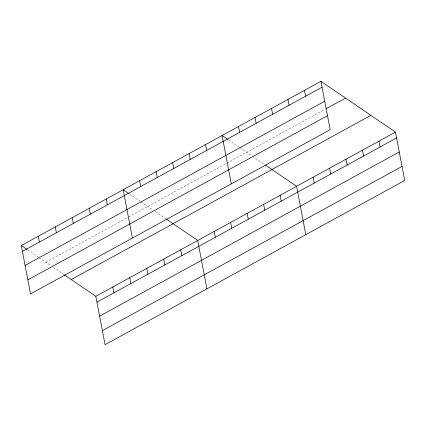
<?xml version="1.0" encoding="UTF-8"?>
<svg xmlns="http://www.w3.org/2000/svg" width="426" height="426" viewBox="0 0 426 426"><rect width="100%" height="100%" fill="white"/><g stroke="black" fill="none" stroke-linecap="round" stroke-linejoin="round"><path stroke-width="0.32" stroke-dasharray="2.13 1.6" d="M45.891 262.288L127.965 217.313M128.53 217.004L226.201 163.488M226.765 163.174L325.086 109.301M228.48 139.893L239.172 147.178M239.71 147.54L251.936 155.868M252.464 156.23L264.605 164.5M129.595 194.08L140.287 201.36M140.825 201.727L153.051 210.055M155.165 211.493L165.719 218.687M27.717 249.902L38.409 257.187M38.942 257.554L51.173 265.883M53.282 267.32L63.841 274.509"/><path stroke-width="0.64" d="M320.948 81.339L330.177 129.701L30.528 293.897L21.3 245.536L320.948 81.339L395.472 132.103L404.7 180.464L105.052 344.661L95.823 296.299L64.369 274.871M22.418 251.388L322.067 87.192M25.091 265.419L324.74 101.223M326.22 108.678L345.545 98.092M27.85 279.871L327.498 115.675M71.233 279.547L370.881 115.35M95.823 296.299L395.472 132.103M96.942 302.151L396.59 137.955M99.62 316.177L399.268 151.986M102.373 330.635L402.022 166.438M227.947 139.531L222.063 135.521L231.291 183.888M265.664 165.219L296.592 186.284L305.815 234.651M129.062 193.713L123.183 189.708L132.406 238.07M166.252 219.044L197.707 240.472L206.929 288.833M21.3 245.536L27.179 249.54M378.991 141.134L380.109 146.986M362.51 150.165L363.628 156.017M346.034 159.191L347.147 165.048M329.554 168.222L330.667 174.08M304.468 90.371L305.586 96.223M313.073 177.253L314.186 183.111M287.987 99.402L289.105 105.254M271.506 108.433L272.624 114.285M280.111 195.316L281.224 201.173M255.025 117.464L256.143 123.316M263.63 204.347L264.743 210.199M238.544 126.49L239.662 132.348M247.149 213.378L248.262 219.23M230.668 222.409L231.781 228.261M205.582 144.552L206.701 150.41M214.187 231.44L215.3 237.293M189.101 153.584L190.22 159.441M172.621 162.615L173.739 168.472M180.725 249.774L181.843 255.627M156.14 171.646L157.258 177.504M163.744 259.077L164.862 264.935M139.664 180.677L140.777 186.529M146.768 268.385L147.881 274.238M129.786 277.688L130.899 283.54M106.202 199.011L107.32 204.869M112.805 286.991L113.923 292.848M89.22 208.319L90.339 214.171M72.239 217.622L73.357 223.474M55.263 226.925L56.376 232.782M38.281 236.228L39.394 242.085"/></g></svg>
